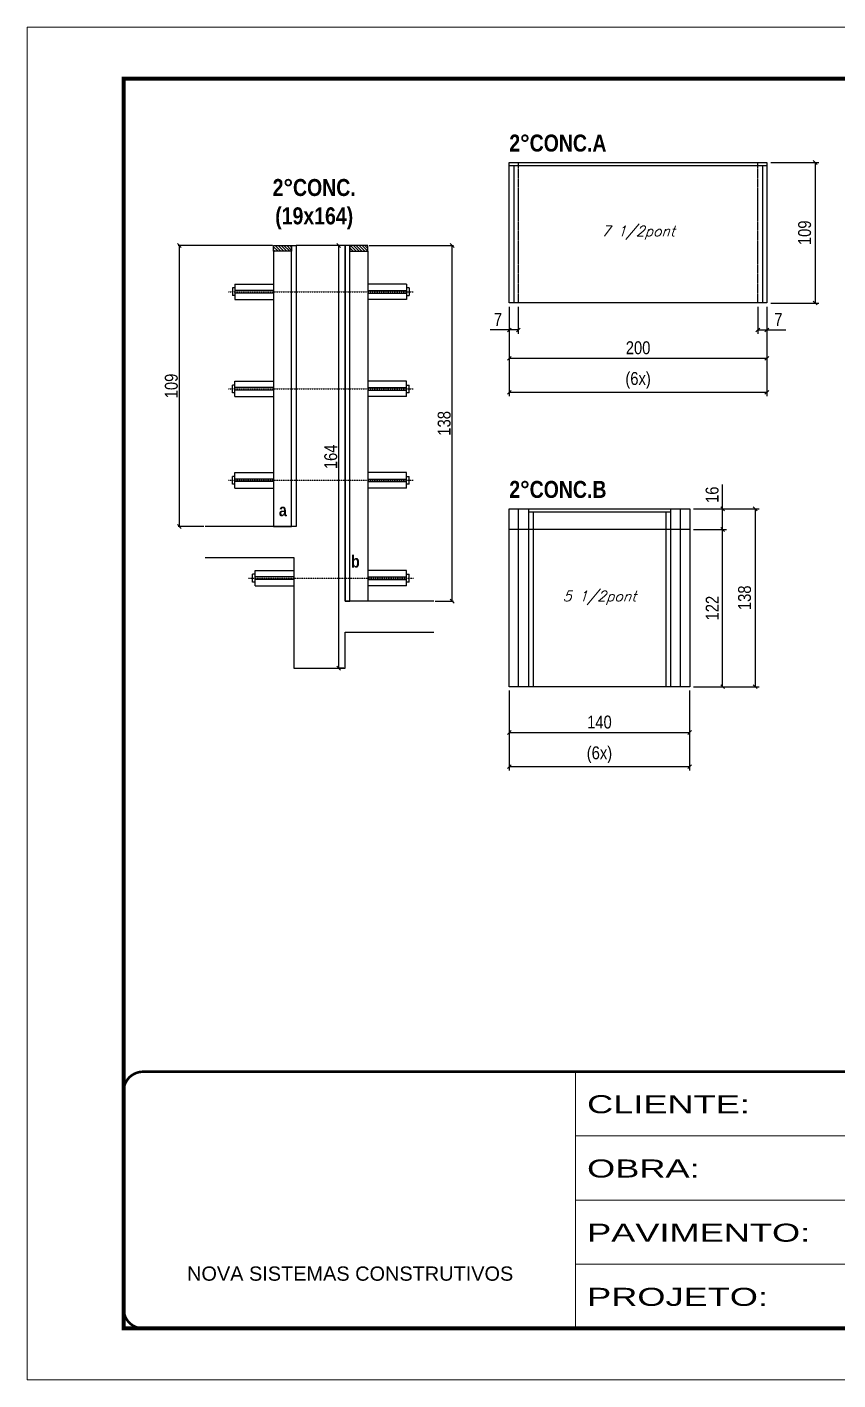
# Model space of a CAD drawing. Extents: x 13154 to 22413, y 1253 to 30260.
# Drawn here: x 14739 to 15369, y 19631 to 20681 of the extents above; entities that cross this region are included whole.
import ezdxf

# ---------------------------------------------------------------- set-up
doc = ezdxf.new("R2010")
doc.units = 0
for name, pattern in [('CONTINUO', [0]), ('DASHED', [0.75, 0.5, -0.25]), ('HIDDEN', [0.375, 0.25, -0.125])]:
    doc.linetypes.add(name, pattern=pattern)
for name, color, linetype, lineweight in [('CONCRETO', 251, 'Continuous', 25), ('Folhas', 255, 'Continuous', 9), ('SARRAFO DE PRESSAO', 251, 'DASHED', 9)]:
    doc.layers.add(name, color=color, linetype=linetype, lineweight=lineweight)
for name, color, linetype in [('COTA', 241, 'Continuous'), ('detalhes', 4, 'Continuous'), ('NOMENCLATURA', 7, 'Continuous'), ('Painéis', 200, 'Continuous'), ('SARR_2.2x7', 40, 'Continuous'), ('SARR_3.5x7', 81, 'Continuous'), ('TENSOR', 3, 'Continuous'), ('texto', 7, 'Continuous')]:
    doc.layers.add(name, color=color, linetype=linetype)
doc.styles.add('ARIAL', font='arial.ttf')
doc.styles.add('COTA TECNICA', font='techl___.ttf', dxfattribs={"height": 10})
doc.styles.add('COTA TECNICA 2X', font='techl___.ttf', dxfattribs={"height": 10})
doc.styles.add('Romans', font='romans.shx')
doc.styles.add('TECNICA', font='techb___.ttf', dxfattribs={"height": 10})
doc.styles.add('Tecnologia', font='')
doc.styles.get('Tecnologia').set_extended_font_data('Forgotten Futurist')
doc.dimstyles.new('PAINEL', dxfattribs={"dimtxt": 10, "dimasz": 3, "dimexe": 3, "dimexo": 3, "dimgap": 3, "dimtad": 1, "dimdec": 1, "dimzin": 12, "dimdsep": 46, "dimtxsty": 'COTA TECNICA', "dimblk1": 'OBLIQUE', "dimblk2": 'OBLIQUE', "dimsah": 1, "dimcen": 0.9, "dimclrd": 4, "dimclre": 4, "dimclrt": 240, "dimadec": 1, "dimazin": 3, "dimtfac": 1, "dimtdec": 1, "dimtmove": 0, "dimatfit": 3, "dimfxl": 1, "dimtolj": 1, "dimtzin": 12, "dimarcsym": 0})
doc.dimstyles.new('SECAO', dxfattribs={"dimscale": 0.333333, "dimtxt": 5, "dimasz": 9, "dimexe": 3, "dimexo": 3, "dimgap": 3, "dimtad": 1, "dimdec": 1, "dimlfac": 0.5, "dimzin": 12, "dimdsep": 46, "dimtxsty": 'COTA TECNICA 2X', "dimblk1": 'OBLIQUE', "dimblk2": 'OBLIQUE', "dimsah": 1, "dimcen": 0.9, "dimclrd": 4, "dimclre": 4, "dimclrt": 240, "dimadec": 1, "dimazin": 3, "dimtfac": 1, "dimtdec": 1, "dimtmove": 0, "dimatfit": 3, "dimfxl": 1, "dimtolj": 1, "dimtzin": 12, "dimarcsym": 0})
pattern_1 = [(135, (48098.3064, -103005.6165), (-1.122532015, -1.122532015), [])]

# ---------------------------------------------------------------- blocks, each defined once
blk = doc.blocks.new('9999999999')
at = {"color": 30, "linetype": 'CONTINUO'}
for p, q in [((98564.6, 34230.2), (98564.6, 34429.4)), ((98564.6, 34379.6), (99584, 34379.6)), ((98564.6, 34329.8), (99488, 34329.8)), ((98564.6, 34280), (99488, 34280))]:
    blk.add_line(p, q, dxfattribs=at)
at = {"color": 30, "linetype": 'CONTINUO', "const_width": 2}
blk.add_lwpolyline([(99584, 34230.2), (99584, 34414.4, 0.414214), (99569, 34429.4), (98229, 34429.4, 0.414214), (98214, 34414.4), (98214, 34245.2, 0.414214), (98229, 34230.2), (99584, 34230.2)], format="xyb", dxfattribs=at)
at = {"layer": 'Folhas'}
blk.add_lwpolyline([(98139, 34190.2), (99624, 34190.2), (99624, 35240.2), (98139, 35240.2)], close=True, dxfattribs=at)
at = {"layer": 'Folhas', "color": 30, "const_width": 3}
blk.add_lwpolyline([(98214, 34230.2), (99584, 34230.2), (99584, 35200.2), (98214, 35200.2)], close=True, dxfattribs=at)
at = {"color": 7, "linetype": 'Continuous', "ltscale": 5, "style": 'ARIAL'}
blk.add_text('NOVA SISTEMAS CONSTRUTIVOS', height=11.059, dxfattribs=at).set_placement((98263.2, 34267.2))
at = {"layer": 'Folhas', "color": 7, "style": 'Tecnologia', "width": 1.5}
for s, p in [('CLIENTE:', (98573.7, 34397.2)), ('OBRA:', (98573.7, 34347.3)), ('PAVIMENTO:', (98573.7, 34297.5)), ('PROJETO:', (98573.7, 34247.7))]:
    blk.add_text(s, height=14, dxfattribs=at).set_placement(p)
blk = doc.blocks.new('_Oblique')
at = {"color": 0, "linetype": 'ByBlock', "lineweight": -2}
blk.add_line((-0.5, -0.5), (0.5, 0.5), dxfattribs=at)
blk = doc.blocks.new('*D665')
at = {"layer": 'COTA', "color": 4, "lineweight": -2, "transparency": 16777216}
for p, q in [((14985.4, 20511), (14980.3, 20511)), ((14981.3, 20183), (14981.3, 20511)), ((14985.4, 20183), (14980.3, 20183))]:
    blk.add_line(p, q, dxfattribs=at)
at = {"layer": 'Defpoints', "color": 0, "transparency": 16777216}
for p in [(14981.3, 20511), (14986.4, 20511), (14986.4, 20183)]:
    blk.add_point(p, dxfattribs=at)
at = {"layer": 'COTA', "color": 4, "lineweight": -2, "transparency": 16777216, "xscale": 3, "yscale": 3, "zscale": 3}
for p, rotation in [((14981.3, 20511), 90), ((14981.3, 20183), 270)]:
    blk.add_blockref('_Oblique', p, dxfattribs=dict(at, rotation=rotation))
at = {"layer": 'COTA', "color": 240, "transparency": 16777216, "insert": (14975.2, 20347), "char_height": 10, "attachment_point": 5, "rotation": 90, "style": 'COTA TECNICA 2X'}
blk.add_mtext('\\A1;164', dxfattribs=at)
blk = doc.blocks.new('*D666')
at = {"layer": 'COTA', "color": 4, "lineweight": -2, "transparency": 16777216}
for p, q in [((14929.8, 20511), (14856.6, 20511)), ((14857.6, 20293), (14857.6, 20511)), ((14876.7, 20293), (14856.6, 20293))]:
    blk.add_line(p, q, dxfattribs=at)
at = {"layer": 'Defpoints', "color": 0, "transparency": 16777216}
for p in [(14857.6, 20511), (14930.8, 20511), (14877.7, 20293)]:
    blk.add_point(p, dxfattribs=at)
at = {"layer": 'COTA', "color": 4, "lineweight": -2, "transparency": 16777216, "xscale": 3, "yscale": 3, "zscale": 3}
for p, rotation in [((14857.6, 20511), 90), ((14857.6, 20293), 270)]:
    blk.add_blockref('_Oblique', p, dxfattribs=dict(at, rotation=rotation))
at = {"layer": 'COTA', "color": 240, "transparency": 16777216, "insert": (14851.4, 20402), "char_height": 10, "attachment_point": 5, "rotation": 90, "style": 'COTA TECNICA 2X'}
blk.add_mtext('\\A1;109', dxfattribs=at)
blk = doc.blocks.new('*D667')
at = {"layer": 'COTA', "color": 4, "lineweight": -2, "transparency": 16777216}
for p, q in [((15005, 20511), (15070.4, 20511)), ((15069.4, 20235), (15069.4, 20511)), ((15056.1, 20235), (15070.4, 20235))]:
    blk.add_line(p, q, dxfattribs=at)
at = {"layer": 'Defpoints', "color": 0, "transparency": 16777216}
for p in [(15004, 20511), (15069.4, 20511), (15055.1, 20235)]:
    blk.add_point(p, dxfattribs=at)
at = {"layer": 'COTA', "color": 4, "lineweight": -2, "transparency": 16777216, "xscale": 3, "yscale": 3, "zscale": 3}
for p, rotation in [((15069.4, 20511), 90), ((15069.4, 20235), 270)]:
    blk.add_blockref('_Oblique', p, dxfattribs=dict(at, rotation=rotation))
at = {"layer": 'COTA', "color": 240, "transparency": 16777216, "insert": (15063.2, 20373), "char_height": 10, "attachment_point": 5, "rotation": 90, "style": 'COTA TECNICA 2X'}
blk.add_mtext('\\A1;138', dxfattribs=at)
blk = doc.blocks.new('*D733')
at = {"layer": 'COTA', "color": 4, "linetype": 'ByBlock', "lineweight": -2, "transparency": 16777216}
for p, q in [((15113.7, 20463.4), (15113.7, 20420.5)), ((15313.7, 20463.4), (15313.7, 20420.5)), ((15113.7, 20423.5), (15313.7, 20423.5))]:
    blk.add_line(p, q, dxfattribs=at)
at = {"layer": 'Defpoints', "color": 0, "linetype": 'ByBlock', "transparency": 16777216}
for p in [(15113.7, 20466.4), (15313.7, 20466.4), (15313.7, 20423.5)]:
    blk.add_point(p, dxfattribs=at)
at = {"layer": 'COTA', "color": 4, "linetype": 'ByBlock', "lineweight": -2, "transparency": 16777216, "xscale": 3, "yscale": 3, "zscale": 3, "rotation": 180}
blk.add_blockref('_Oblique', (15113.7, 20423.5), dxfattribs=at)
at = {"layer": 'COTA', "color": 4, "linetype": 'ByBlock', "lineweight": -2, "transparency": 16777216, "xscale": 3, "yscale": 3, "zscale": 3}
blk.add_blockref('_Oblique', (15313.7, 20423.5), dxfattribs=at)
at = {"layer": 'COTA', "color": 240, "linetype": 'ByBlock', "transparency": 16777216, "insert": (15213.7, 20431.6), "char_height": 10, "attachment_point": 5, "style": 'COTA TECNICA'}
blk.add_mtext('\\A1;200', dxfattribs=at)
blk = doc.blocks.new('*D734')
at = {"layer": 'COTA', "color": 4, "linetype": 'ByBlock', "lineweight": -2, "transparency": 16777216}
for p, q in [((15316.7, 20575.4), (15354.1, 20575.4)), ((15351.1, 20575.4), (15351.1, 20466.4)), ((15316.7, 20466.4), (15354.1, 20466.4))]:
    blk.add_line(p, q, dxfattribs=at)
at = {"layer": 'Defpoints', "color": 0, "linetype": 'ByBlock', "transparency": 16777216}
for p in [(15313.7, 20575.4), (15313.7, 20466.4), (15351.1, 20466.4)]:
    blk.add_point(p, dxfattribs=at)
at = {"layer": 'COTA', "color": 4, "linetype": 'ByBlock', "lineweight": -2, "transparency": 16777216, "xscale": 3, "yscale": 3, "zscale": 3}
for p, rotation in [((15351.1, 20575.4), 90), ((15351.1, 20466.4), 270)]:
    blk.add_blockref('_Oblique', p, dxfattribs=dict(at, rotation=rotation))
at = {"layer": 'COTA', "color": 240, "linetype": 'ByBlock', "transparency": 16777216, "insert": (15343, 20520.9), "char_height": 10, "attachment_point": 5, "rotation": 90, "style": 'COTA TECNICA'}
blk.add_mtext('\\A1;109', dxfattribs=at)
blk = doc.blocks.new('*D735')
at = {"layer": 'COTA', "color": 4, "linetype": 'ByBlock', "lineweight": -2, "transparency": 16777216}
for p, q in [((15113.7, 20463.4), (15113.7, 20442.5)), ((15120.7, 20463.4), (15120.7, 20442.5)), ((15113.7, 20445.5), (15099, 20445.5)), ((15120.7, 20445.5), (15113.7, 20445.5))]:
    blk.add_line(p, q, dxfattribs=at)
at = {"layer": 'Defpoints', "color": 0, "linetype": 'ByBlock', "transparency": 16777216}
for p in [(15113.7, 20466.4), (15120.7, 20466.4), (15113.7, 20445.5)]:
    blk.add_point(p, dxfattribs=at)
at = {"layer": 'COTA', "color": 4, "linetype": 'ByBlock', "lineweight": -2, "transparency": 16777216, "xscale": 3, "yscale": 3, "zscale": 3, "rotation": 180}
blk.add_blockref('_Oblique', (15113.7, 20445.5), dxfattribs=at)
at = {"layer": 'COTA', "color": 4, "linetype": 'ByBlock', "lineweight": -2, "transparency": 16777216, "xscale": 3, "yscale": 3, "zscale": 3}
blk.add_blockref('_Oblique', (15120.7, 20445.5), dxfattribs=at)
at = {"layer": 'COTA', "color": 240, "linetype": 'ByBlock', "transparency": 16777216, "insert": (15104.9, 20453.6), "char_height": 10, "attachment_point": 5, "style": 'COTA TECNICA'}
blk.add_mtext('\\A1;7', dxfattribs=at)
blk = doc.blocks.new('*D35')
at = {"layer": 'COTA', "color": 4, "linetype": 'ByBlock', "lineweight": -2, "transparency": 16777216}
for p, q in [((15306.7, 20463.4), (15306.7, 20442.5)), ((15313.7, 20463.4), (15313.7, 20442.5)), ((15306.7, 20445.5), (15313.7, 20445.5)), ((15313.7, 20445.5), (15328.5, 20445.5))]:
    blk.add_line(p, q, dxfattribs=at)
at = {"layer": 'Defpoints', "color": 0, "linetype": 'ByBlock', "transparency": 16777216}
for p in [(15306.7, 20466.4), (15313.7, 20466.4), (15313.7, 20445.5)]:
    blk.add_point(p, dxfattribs=at)
at = {"layer": 'COTA', "color": 4, "linetype": 'ByBlock', "lineweight": -2, "transparency": 16777216, "xscale": 3, "yscale": 3, "zscale": 3, "rotation": 180}
blk.add_blockref('_Oblique', (15306.7, 20445.5), dxfattribs=at)
at = {"layer": 'COTA', "color": 4, "linetype": 'ByBlock', "lineweight": -2, "transparency": 16777216, "xscale": 3, "yscale": 3, "zscale": 3}
blk.add_blockref('_Oblique', (15313.7, 20445.5), dxfattribs=at)
at = {"layer": 'COTA', "color": 240, "linetype": 'ByBlock', "transparency": 16777216, "insert": (15322.6, 20453.6), "char_height": 10, "attachment_point": 5, "style": 'COTA TECNICA'}
blk.add_mtext('\\A1;7', dxfattribs=at)
blk = doc.blocks.new('*D3138')
at = {"color": 4, "lineweight": -2, "transparency": 16777216}
for p, q in [((15113.7, 20463.4), (15113.7, 20394.1)), ((15313.7, 20463.4), (15313.7, 20394.1)), ((15113.7, 20397.1), (15313.7, 20397.1))]:
    blk.add_line(p, q, dxfattribs=at)
at = {"layer": 'Defpoints', "color": 0, "transparency": 16777216}
for p in [(15113.7, 20466.4), (15313.7, 20466.4), (15313.7, 20397.1)]:
    blk.add_point(p, dxfattribs=at)
at = {"color": 4, "lineweight": -2, "transparency": 16777216, "xscale": 3, "yscale": 3, "zscale": 3, "rotation": 180}
blk.add_blockref('_Oblique', (15113.7, 20397.1), dxfattribs=at)
at = {"color": 4, "lineweight": -2, "transparency": 16777216, "xscale": 3, "yscale": 3, "zscale": 3}
blk.add_blockref('_Oblique', (15313.7, 20397.1), dxfattribs=at)
at = {"color": 240, "transparency": 16777216, "insert": (15213.7, 20406.3), "char_height": 10, "attachment_point": 5, "style": 'COTA TECNICA'}
blk.add_mtext('\\A1;(6x)', dxfattribs=at)
blk = doc.blocks.new('*D3142')
at = {"layer": 'COTA', "color": 4, "linetype": 'ByBlock', "lineweight": -2, "transparency": 16777216}
for p, q in [((15113.7, 20165.6), (15113.7, 20130)), ((15253.7, 20165.6), (15253.7, 20130)), ((15113.7, 20133), (15253.7, 20133))]:
    blk.add_line(p, q, dxfattribs=at)
at = {"layer": 'Defpoints', "color": 0, "linetype": 'ByBlock', "transparency": 16777216}
for p in [(15113.7, 20168.6), (15253.7, 20168.6), (15253.7, 20133)]:
    blk.add_point(p, dxfattribs=at)
at = {"layer": 'COTA', "color": 4, "linetype": 'ByBlock', "lineweight": -2, "transparency": 16777216, "xscale": 3, "yscale": 3, "zscale": 3, "rotation": 180}
blk.add_blockref('_Oblique', (15113.7, 20133), dxfattribs=at)
at = {"layer": 'COTA', "color": 4, "linetype": 'ByBlock', "lineweight": -2, "transparency": 16777216, "xscale": 3, "yscale": 3, "zscale": 3}
blk.add_blockref('_Oblique', (15253.7, 20133), dxfattribs=at)
at = {"layer": 'COTA', "color": 240, "linetype": 'ByBlock', "transparency": 16777216, "insert": (15183.7, 20141.1), "char_height": 10, "attachment_point": 5, "style": 'COTA TECNICA'}
blk.add_mtext('\\A1;140', dxfattribs=at)
blk = doc.blocks.new('*D3143')
at = {"layer": 'COTA', "color": 4, "linetype": 'ByBlock', "lineweight": -2, "transparency": 16777216}
for p, q in [((15256.7, 20306.6), (15307.6, 20306.6)), ((15304.6, 20306.6), (15304.6, 20168.6)), ((15256.7, 20168.6), (15307.6, 20168.6))]:
    blk.add_line(p, q, dxfattribs=at)
at = {"layer": 'Defpoints', "color": 0, "linetype": 'ByBlock', "transparency": 16777216}
for p in [(15253.7, 20306.6), (15253.7, 20168.6), (15304.6, 20168.6)]:
    blk.add_point(p, dxfattribs=at)
at = {"layer": 'COTA', "color": 4, "linetype": 'ByBlock', "lineweight": -2, "transparency": 16777216, "xscale": 3, "yscale": 3, "zscale": 3}
for p, rotation in [((15304.6, 20306.6), 90), ((15304.6, 20168.6), 270)]:
    blk.add_blockref('_Oblique', p, dxfattribs=dict(at, rotation=rotation))
at = {"layer": 'COTA', "color": 240, "linetype": 'ByBlock', "transparency": 16777216, "insert": (15296.4, 20237.6), "char_height": 10, "attachment_point": 5, "rotation": 90, "style": 'COTA TECNICA'}
blk.add_mtext('\\A1;138', dxfattribs=at)
blk = doc.blocks.new('*D3144')
at = {"color": 4, "lineweight": -2, "transparency": 16777216}
for p, q in [((15113.7, 20165.6), (15113.7, 20103.6)), ((15253.7, 20165.6), (15253.7, 20103.6)), ((15113.7, 20106.6), (15253.7, 20106.6))]:
    blk.add_line(p, q, dxfattribs=at)
at = {"layer": 'Defpoints', "color": 0, "transparency": 16777216}
for p in [(15113.7, 20168.6), (15253.7, 20168.6), (15253.7, 20106.6)]:
    blk.add_point(p, dxfattribs=at)
at = {"color": 4, "lineweight": -2, "transparency": 16777216, "xscale": 3, "yscale": 3, "zscale": 3, "rotation": 180}
blk.add_blockref('_Oblique', (15113.7, 20106.6), dxfattribs=at)
at = {"color": 4, "lineweight": -2, "transparency": 16777216, "xscale": 3, "yscale": 3, "zscale": 3}
blk.add_blockref('_Oblique', (15253.7, 20106.6), dxfattribs=at)
at = {"color": 240, "transparency": 16777216, "insert": (15183.7, 20115.8), "char_height": 10, "attachment_point": 5, "style": 'COTA TECNICA'}
blk.add_mtext('\\A1;(6x)', dxfattribs=at)
blk = doc.blocks.new('*D3159')
at = {"color": 4, "lineweight": -2, "transparency": 16777216}
for p, q in [((15256.7, 20290.6), (15282.3, 20290.6)), ((15279.3, 20168.6), (15279.3, 20290.6)), ((15256.7, 20168.6), (15282.3, 20168.6))]:
    blk.add_line(p, q, dxfattribs=at)
at = {"layer": 'Defpoints', "color": 0, "transparency": 16777216}
for p in [(15253.7, 20290.6), (15279.3, 20290.6), (15253.7, 20168.6)]:
    blk.add_point(p, dxfattribs=at)
at = {"color": 4, "lineweight": -2, "transparency": 16777216, "xscale": 3, "yscale": 3, "zscale": 3}
for p, rotation in [((15279.3, 20290.6), 90), ((15279.3, 20168.6), 270)]:
    blk.add_blockref('_Oblique', p, dxfattribs=dict(at, rotation=rotation))
at = {"color": 240, "transparency": 16777216, "insert": (15271.2, 20229.6), "char_height": 10, "attachment_point": 5, "rotation": 90, "style": 'COTA TECNICA'}
blk.add_mtext('\\A1;122', dxfattribs=at)
blk = doc.blocks.new('*D3160')
at = {"color": 4, "lineweight": -2, "transparency": 16777216}
for p, q in [((15279.3, 20306.6), (15279.3, 20325.6)), ((15256.7, 20306.6), (15282.3, 20306.6)), ((15279.3, 20290.6), (15279.3, 20306.6)), ((15256.7, 20290.6), (15282.3, 20290.6))]:
    blk.add_line(p, q, dxfattribs=at)
at = {"layer": 'Defpoints', "color": 0, "transparency": 16777216}
for p in [(15253.7, 20306.6), (15279.3, 20306.6), (15253.7, 20290.6)]:
    blk.add_point(p, dxfattribs=at)
at = {"color": 4, "lineweight": -2, "transparency": 16777216, "xscale": 3, "yscale": 3, "zscale": 3}
for p, rotation in [((15279.3, 20306.6), 90), ((15279.3, 20290.6), 270)]:
    blk.add_blockref('_Oblique', p, dxfattribs=dict(at, rotation=rotation))
at = {"color": 240, "transparency": 16777216, "insert": (15271.2, 20317.6), "char_height": 10, "attachment_point": 5, "rotation": 90, "style": 'COTA TECNICA'}
blk.add_mtext('\\A1;16', dxfattribs=at)
blk = doc.blocks.new('*D3163')
at = {"layer": 'COTA', "color": 4, "linetype": 'ByBlock', "lineweight": -2, "transparency": 16777216}
for p, q in [((15256.7, 20306.6), (15307.6, 20306.6)), ((15304.6, 20306.6), (15304.6, 20168.6)), ((15256.7, 20168.6), (15307.6, 20168.6))]:
    blk.add_line(p, q, dxfattribs=at)
at = {"layer": 'Defpoints', "color": 0, "linetype": 'ByBlock', "transparency": 16777216}
for p in [(15253.7, 20306.6), (15253.7, 20168.6), (15304.6, 20168.6)]:
    blk.add_point(p, dxfattribs=at)
at = {"layer": 'COTA', "color": 4, "linetype": 'ByBlock', "lineweight": -2, "transparency": 16777216, "xscale": 3, "yscale": 3, "zscale": 3}
for p, rotation in [((15304.6, 20306.6), 90), ((15304.6, 20168.6), 270)]:
    blk.add_blockref('_Oblique', p, dxfattribs=dict(at, rotation=rotation))
at = {"layer": 'COTA', "color": 240, "linetype": 'ByBlock', "transparency": 16777216, "insert": (15296.4, 20237.6), "char_height": 10, "attachment_point": 5, "rotation": 90, "style": 'COTA TECNICA'}
blk.add_mtext('\\A1;138', dxfattribs=at)
blk = doc.blocks.new('*D3161')
at = {"color": 4, "lineweight": -2, "transparency": 16777216}
for p, q in [((15256.7, 20290.6), (15282.3, 20290.6)), ((15279.3, 20168.6), (15279.3, 20290.6)), ((15256.7, 20168.6), (15282.3, 20168.6))]:
    blk.add_line(p, q, dxfattribs=at)
at = {"layer": 'Defpoints', "color": 0, "transparency": 16777216}
for p in [(15253.7, 20290.6), (15279.3, 20290.6), (15253.7, 20168.6)]:
    blk.add_point(p, dxfattribs=at)
at = {"color": 4, "lineweight": -2, "transparency": 16777216, "xscale": 3, "yscale": 3, "zscale": 3}
for p, rotation in [((15279.3, 20290.6), 90), ((15279.3, 20168.6), 270)]:
    blk.add_blockref('_Oblique', p, dxfattribs=dict(at, rotation=rotation))
at = {"color": 240, "transparency": 16777216, "insert": (15271.2, 20229.6), "char_height": 10, "attachment_point": 5, "rotation": 90, "style": 'COTA TECNICA'}
blk.add_mtext('\\A1;122', dxfattribs=at)
blk = doc.blocks.new('*D3162')
at = {"color": 4, "lineweight": -2, "transparency": 16777216}
for p, q in [((15279.3, 20306.6), (15279.3, 20325.6)), ((15256.7, 20306.6), (15282.3, 20306.6)), ((15279.3, 20290.6), (15279.3, 20306.6)), ((15256.7, 20290.6), (15282.3, 20290.6))]:
    blk.add_line(p, q, dxfattribs=at)
at = {"layer": 'Defpoints', "color": 0, "transparency": 16777216}
for p in [(15253.7, 20306.6), (15279.3, 20306.6), (15253.7, 20290.6)]:
    blk.add_point(p, dxfattribs=at)
at = {"color": 4, "lineweight": -2, "transparency": 16777216, "xscale": 3, "yscale": 3, "zscale": 3}
for p, rotation in [((15279.3, 20306.6), 90), ((15279.3, 20290.6), 270)]:
    blk.add_blockref('_Oblique', p, dxfattribs=dict(at, rotation=rotation))
at = {"color": 240, "transparency": 16777216, "insert": (15271.2, 20317.6), "char_height": 10, "attachment_point": 5, "rotation": 90, "style": 'COTA TECNICA'}
blk.add_mtext('\\A1;16', dxfattribs=at)
blk = doc.blocks.new('*D3166')
at = {"layer": 'COTA', "color": 4, "linetype": 'ByBlock', "lineweight": -2, "transparency": 16777216}
for p, q in [((15256.7, 20306.6), (15307.6, 20306.6)), ((15304.6, 20306.6), (15304.6, 20168.6)), ((15256.7, 20168.6), (15307.6, 20168.6))]:
    blk.add_line(p, q, dxfattribs=at)
at = {"layer": 'Defpoints', "color": 0, "linetype": 'ByBlock', "transparency": 16777216}
for p in [(15253.7, 20306.6), (15253.7, 20168.6), (15304.6, 20168.6)]:
    blk.add_point(p, dxfattribs=at)
at = {"layer": 'COTA', "color": 4, "linetype": 'ByBlock', "lineweight": -2, "transparency": 16777216, "xscale": 3, "yscale": 3, "zscale": 3}
for p, rotation in [((15304.6, 20306.6), 90), ((15304.6, 20168.6), 270)]:
    blk.add_blockref('_Oblique', p, dxfattribs=dict(at, rotation=rotation))
at = {"layer": 'COTA', "color": 240, "linetype": 'ByBlock', "transparency": 16777216, "insert": (15296.4, 20237.6), "char_height": 10, "attachment_point": 5, "rotation": 90, "style": 'COTA TECNICA'}
blk.add_mtext('\\A1;138', dxfattribs=at)
blk = doc.blocks.new('*D3164')
at = {"color": 4, "lineweight": -2, "transparency": 16777216}
for p, q in [((15256.7, 20290.6), (15282.3, 20290.6)), ((15279.3, 20168.6), (15279.3, 20290.6)), ((15256.7, 20168.6), (15282.3, 20168.6))]:
    blk.add_line(p, q, dxfattribs=at)
at = {"layer": 'Defpoints', "color": 0, "transparency": 16777216}
for p in [(15253.7, 20290.6), (15279.3, 20290.6), (15253.7, 20168.6)]:
    blk.add_point(p, dxfattribs=at)
at = {"color": 4, "lineweight": -2, "transparency": 16777216, "xscale": 3, "yscale": 3, "zscale": 3}
for p, rotation in [((15279.3, 20290.6), 90), ((15279.3, 20168.6), 270)]:
    blk.add_blockref('_Oblique', p, dxfattribs=dict(at, rotation=rotation))
at = {"color": 240, "transparency": 16777216, "insert": (15271.2, 20229.6), "char_height": 10, "attachment_point": 5, "rotation": 90, "style": 'COTA TECNICA'}
blk.add_mtext('\\A1;122', dxfattribs=at)
blk = doc.blocks.new('*D3165')
at = {"color": 4, "lineweight": -2, "transparency": 16777216}
for p, q in [((15279.3, 20306.6), (15279.3, 20325.6)), ((15256.7, 20306.6), (15282.3, 20306.6)), ((15279.3, 20290.6), (15279.3, 20306.6)), ((15256.7, 20290.6), (15282.3, 20290.6))]:
    blk.add_line(p, q, dxfattribs=at)
at = {"layer": 'Defpoints', "color": 0, "transparency": 16777216}
for p in [(15253.7, 20306.6), (15279.3, 20306.6), (15253.7, 20290.6)]:
    blk.add_point(p, dxfattribs=at)
at = {"color": 4, "lineweight": -2, "transparency": 16777216, "xscale": 3, "yscale": 3, "zscale": 3}
for p, rotation in [((15279.3, 20306.6), 90), ((15279.3, 20290.6), 270)]:
    blk.add_blockref('_Oblique', p, dxfattribs=dict(at, rotation=rotation))
at = {"color": 240, "transparency": 16777216, "insert": (15271.2, 20317.6), "char_height": 10, "attachment_point": 5, "rotation": 90, "style": 'COTA TECNICA'}
blk.add_mtext('\\A1;16', dxfattribs=at)
blk = doc.blocks.new('*D3178')
at = {"layer": 'COTA', "color": 4, "linetype": 'ByBlock', "lineweight": -2, "transparency": 16777216}
for p, q in [((15256.7, 20306.6), (15307.6, 20306.6)), ((15304.6, 20306.6), (15304.6, 20168.6)), ((15256.7, 20168.6), (15307.6, 20168.6))]:
    blk.add_line(p, q, dxfattribs=at)
at = {"layer": 'Defpoints', "color": 0, "linetype": 'ByBlock', "transparency": 16777216}
for p in [(15253.7, 20306.6), (15253.7, 20168.6), (15304.6, 20168.6)]:
    blk.add_point(p, dxfattribs=at)
at = {"layer": 'COTA', "color": 4, "linetype": 'ByBlock', "lineweight": -2, "transparency": 16777216, "xscale": 3, "yscale": 3, "zscale": 3}
for p, rotation in [((15304.6, 20306.6), 90), ((15304.6, 20168.6), 270)]:
    blk.add_blockref('_Oblique', p, dxfattribs=dict(at, rotation=rotation))
at = {"layer": 'COTA', "color": 240, "linetype": 'ByBlock', "transparency": 16777216, "insert": (15296.4, 20237.6), "char_height": 10, "attachment_point": 5, "rotation": 90, "style": 'COTA TECNICA'}
blk.add_mtext('\\A1;138', dxfattribs=at)
blk = doc.blocks.new('*D3176')
at = {"color": 4, "lineweight": -2, "transparency": 16777216}
for p, q in [((15256.7, 20290.6), (15282.3, 20290.6)), ((15279.3, 20168.6), (15279.3, 20290.6)), ((15256.7, 20168.6), (15282.3, 20168.6))]:
    blk.add_line(p, q, dxfattribs=at)
at = {"layer": 'Defpoints', "color": 0, "transparency": 16777216}
for p in [(15253.7, 20290.6), (15279.3, 20290.6), (15253.7, 20168.6)]:
    blk.add_point(p, dxfattribs=at)
at = {"color": 4, "lineweight": -2, "transparency": 16777216, "xscale": 3, "yscale": 3, "zscale": 3}
for p, rotation in [((15279.3, 20290.6), 90), ((15279.3, 20168.6), 270)]:
    blk.add_blockref('_Oblique', p, dxfattribs=dict(at, rotation=rotation))
at = {"color": 240, "transparency": 16777216, "insert": (15271.2, 20229.6), "char_height": 10, "attachment_point": 5, "rotation": 90, "style": 'COTA TECNICA'}
blk.add_mtext('\\A1;122', dxfattribs=at)
blk = doc.blocks.new('*D3177')
at = {"color": 4, "lineweight": -2, "transparency": 16777216}
for p, q in [((15279.3, 20306.6), (15279.3, 20325.6)), ((15256.7, 20306.6), (15282.3, 20306.6)), ((15279.3, 20290.6), (15279.3, 20306.6)), ((15256.7, 20290.6), (15282.3, 20290.6))]:
    blk.add_line(p, q, dxfattribs=at)
at = {"layer": 'Defpoints', "color": 0, "transparency": 16777216}
for p in [(15253.7, 20306.6), (15279.3, 20306.6), (15253.7, 20290.6)]:
    blk.add_point(p, dxfattribs=at)
at = {"color": 4, "lineweight": -2, "transparency": 16777216, "xscale": 3, "yscale": 3, "zscale": 3}
for p, rotation in [((15279.3, 20306.6), 90), ((15279.3, 20290.6), 270)]:
    blk.add_blockref('_Oblique', p, dxfattribs=dict(at, rotation=rotation))
at = {"color": 240, "transparency": 16777216, "insert": (15271.2, 20317.6), "char_height": 10, "attachment_point": 5, "rotation": 90, "style": 'COTA TECNICA'}
blk.add_mtext('\\A1;16', dxfattribs=at)
blk = doc.blocks.new('*D3170')
at = {"layer": 'COTA', "color": 4, "linetype": 'ByBlock', "lineweight": -2, "transparency": 16777216}
for p, q in [((15256.7, 20306.6), (15307.6, 20306.6)), ((15304.6, 20306.6), (15304.6, 20168.6)), ((15256.7, 20168.6), (15307.6, 20168.6))]:
    blk.add_line(p, q, dxfattribs=at)
at = {"layer": 'Defpoints', "color": 0, "linetype": 'ByBlock', "transparency": 16777216}
for p in [(15253.7, 20306.6), (15253.7, 20168.6), (15304.6, 20168.6)]:
    blk.add_point(p, dxfattribs=at)
at = {"layer": 'COTA', "color": 4, "linetype": 'ByBlock', "lineweight": -2, "transparency": 16777216, "xscale": 3, "yscale": 3, "zscale": 3}
for p, rotation in [((15304.6, 20306.6), 90), ((15304.6, 20168.6), 270)]:
    blk.add_blockref('_Oblique', p, dxfattribs=dict(at, rotation=rotation))
at = {"layer": 'COTA', "color": 240, "linetype": 'ByBlock', "transparency": 16777216, "insert": (15296.4, 20237.6), "char_height": 10, "attachment_point": 5, "rotation": 90, "style": 'COTA TECNICA'}
blk.add_mtext('\\A1;138', dxfattribs=at)
blk = doc.blocks.new('*D3171')
at = {"color": 4, "lineweight": -2, "transparency": 16777216}
for p, q in [((15256.7, 20290.6), (15282.3, 20290.6)), ((15279.3, 20168.6), (15279.3, 20290.6)), ((15256.7, 20168.6), (15282.3, 20168.6))]:
    blk.add_line(p, q, dxfattribs=at)
at = {"layer": 'Defpoints', "color": 0, "transparency": 16777216}
for p in [(15253.7, 20290.6), (15279.3, 20290.6), (15253.7, 20168.6)]:
    blk.add_point(p, dxfattribs=at)
at = {"color": 4, "lineweight": -2, "transparency": 16777216, "xscale": 3, "yscale": 3, "zscale": 3}
for p, rotation in [((15279.3, 20290.6), 90), ((15279.3, 20168.6), 270)]:
    blk.add_blockref('_Oblique', p, dxfattribs=dict(at, rotation=rotation))
at = {"color": 240, "transparency": 16777216, "insert": (15271.2, 20229.6), "char_height": 10, "attachment_point": 5, "rotation": 90, "style": 'COTA TECNICA'}
blk.add_mtext('\\A1;122', dxfattribs=at)
blk = doc.blocks.new('*D3172')
at = {"color": 4, "lineweight": -2, "transparency": 16777216}
for p, q in [((15279.3, 20306.6), (15279.3, 20325.6)), ((15256.7, 20306.6), (15282.3, 20306.6)), ((15279.3, 20290.6), (15279.3, 20306.6)), ((15256.7, 20290.6), (15282.3, 20290.6))]:
    blk.add_line(p, q, dxfattribs=at)
at = {"layer": 'Defpoints', "color": 0, "transparency": 16777216}
for p in [(15253.7, 20306.6), (15279.3, 20306.6), (15253.7, 20290.6)]:
    blk.add_point(p, dxfattribs=at)
at = {"color": 4, "lineweight": -2, "transparency": 16777216, "xscale": 3, "yscale": 3, "zscale": 3}
for p, rotation in [((15279.3, 20306.6), 90), ((15279.3, 20290.6), 270)]:
    blk.add_blockref('_Oblique', p, dxfattribs=dict(at, rotation=rotation))
at = {"color": 240, "transparency": 16777216, "insert": (15271.2, 20317.6), "char_height": 10, "attachment_point": 5, "rotation": 90, "style": 'COTA TECNICA'}
blk.add_mtext('\\A1;16', dxfattribs=at)
blk = doc.blocks.new('*D3173')
at = {"layer": 'COTA', "color": 4, "linetype": 'ByBlock', "lineweight": -2, "transparency": 16777216}
for p, q in [((15256.7, 20306.6), (15307.6, 20306.6)), ((15304.6, 20306.6), (15304.6, 20168.6)), ((15256.7, 20168.6), (15307.6, 20168.6))]:
    blk.add_line(p, q, dxfattribs=at)
at = {"layer": 'Defpoints', "color": 0, "linetype": 'ByBlock', "transparency": 16777216}
for p in [(15253.7, 20306.6), (15253.7, 20168.6), (15304.6, 20168.6)]:
    blk.add_point(p, dxfattribs=at)
at = {"layer": 'COTA', "color": 4, "linetype": 'ByBlock', "lineweight": -2, "transparency": 16777216, "xscale": 3, "yscale": 3, "zscale": 3}
for p, rotation in [((15304.6, 20306.6), 90), ((15304.6, 20168.6), 270)]:
    blk.add_blockref('_Oblique', p, dxfattribs=dict(at, rotation=rotation))
at = {"layer": 'COTA', "color": 240, "linetype": 'ByBlock', "transparency": 16777216, "insert": (15296.4, 20237.6), "char_height": 10, "attachment_point": 5, "rotation": 90, "style": 'COTA TECNICA'}
blk.add_mtext('\\A1;138', dxfattribs=at)
blk = doc.blocks.new('*D3174')
at = {"color": 4, "lineweight": -2, "transparency": 16777216}
for p, q in [((15256.7, 20290.6), (15282.3, 20290.6)), ((15279.3, 20168.6), (15279.3, 20290.6)), ((15256.7, 20168.6), (15282.3, 20168.6))]:
    blk.add_line(p, q, dxfattribs=at)
at = {"layer": 'Defpoints', "color": 0, "transparency": 16777216}
for p in [(15253.7, 20290.6), (15279.3, 20290.6), (15253.7, 20168.6)]:
    blk.add_point(p, dxfattribs=at)
at = {"color": 4, "lineweight": -2, "transparency": 16777216, "xscale": 3, "yscale": 3, "zscale": 3}
for p, rotation in [((15279.3, 20290.6), 90), ((15279.3, 20168.6), 270)]:
    blk.add_blockref('_Oblique', p, dxfattribs=dict(at, rotation=rotation))
at = {"color": 240, "transparency": 16777216, "insert": (15271.2, 20229.6), "char_height": 10, "attachment_point": 5, "rotation": 90, "style": 'COTA TECNICA'}
blk.add_mtext('\\A1;122', dxfattribs=at)
blk = doc.blocks.new('*D3175')
at = {"color": 4, "lineweight": -2, "transparency": 16777216}
for p, q in [((15279.3, 20306.6), (15279.3, 20325.6)), ((15256.7, 20306.6), (15282.3, 20306.6)), ((15279.3, 20290.6), (15279.3, 20306.6)), ((15256.7, 20290.6), (15282.3, 20290.6))]:
    blk.add_line(p, q, dxfattribs=at)
at = {"layer": 'Defpoints', "color": 0, "transparency": 16777216}
for p in [(15253.7, 20306.6), (15279.3, 20306.6), (15253.7, 20290.6)]:
    blk.add_point(p, dxfattribs=at)
at = {"color": 4, "lineweight": -2, "transparency": 16777216, "xscale": 3, "yscale": 3, "zscale": 3}
for p, rotation in [((15279.3, 20306.6), 90), ((15279.3, 20290.6), 270)]:
    blk.add_blockref('_Oblique', p, dxfattribs=dict(at, rotation=rotation))
at = {"color": 240, "transparency": 16777216, "insert": (15271.2, 20317.6), "char_height": 10, "attachment_point": 5, "rotation": 90, "style": 'COTA TECNICA'}
blk.add_mtext('\\A1;16', dxfattribs=at)

msp = doc.modelspace()

# ---------------------------------------------------------------- hatches: boundary and pattern name
at = {"layer": 'SARR_2.2x7'}
h = msp.add_hatch(dxfattribs=at)
h.set_pattern_fill('ANSI31', color=256, scale=0.5, angle=90)
h.set_pattern_definition(pattern_1)
h.paths.add_polyline_path([(14944.77, 20510.95), (14944.77, 20506.55), (14930.77, 20506.55), (14930.77, 20510.95)])
h = msp.add_hatch(dxfattribs=at)
h.set_pattern_fill('ANSI31', color=256, scale=0.5, angle=90)
h.set_pattern_definition(pattern_1)
h.paths.add_polyline_path([(14989.97, 20510.95), (14989.97, 20506.55), (15003.97, 20506.55), (15003.97, 20510.95)])

# ---------------------------------------------------------------- linework, layer by layer
at = {"ltscale": 3}
for p, q in [((14898.77, 20478.12), (14898.77, 20472.12)), ((14900.77, 20478.12), (14898.77, 20478.12)), ((14900.77, 20481.12), (14900.77, 20469.12)), ((14900.77, 20481.12), (14930.77, 20481.12)), ((14930.77, 20476.12), (14900.77, 20476.12)), ((15033.97, 20481.12), (15003.97, 20481.12)), ((15003.97, 20476.12), (15033.97, 20476.12)), ((15033.97, 20481.12), (15033.97, 20469.12)), ((15035.97, 20478.12), (15033.97, 20478.12)), ((15035.97, 20478.12), (15035.97, 20472.12)), ((14900.77, 20472.12), (14898.77, 20472.12)), ((14930.77, 20474.12), (14900.77, 20474.12)), ((14900.77, 20469.12), (14930.77, 20469.12)), ((15003.97, 20474.12), (15033.97, 20474.12)), ((15033.97, 20469.12), (15003.97, 20469.12)), ((15033.97, 20472.12), (15035.97, 20472.12)), ((14898.77, 20396.75), (14898.77, 20402.75)), ((14900.77, 20402.75), (14898.77, 20402.75)), ((14900.77, 20393.75), (14900.77, 20405.75)), ((14900.77, 20405.75), (14930.77, 20405.75)), ((15033.97, 20405.75), (15003.97, 20405.75)), ((15033.97, 20393.75), (15033.97, 20405.75)), ((15033.97, 20402.75), (15035.97, 20402.75)), ((15035.97, 20396.75), (15035.97, 20402.75)), ((14900.77, 20396.75), (14898.77, 20396.75)), ((14930.77, 20400.75), (14900.77, 20400.75)), ((14930.77, 20398.75), (14900.77, 20398.75)), ((14900.77, 20393.75), (14930.77, 20393.75)), ((15003.97, 20400.75), (15033.97, 20400.75)), ((15003.97, 20398.75), (15033.97, 20398.75)), ((15033.97, 20393.75), (15003.97, 20393.75)), ((15035.97, 20396.75), (15033.97, 20396.75)), ((14898.77, 20325.78), (14898.77, 20331.78)), ((14900.77, 20331.78), (14898.77, 20331.78)), ((14900.77, 20322.78), (14900.77, 20334.78)), ((14900.77, 20334.78), (14930.77, 20334.78)), ((14930.77, 20329.78), (14900.77, 20329.78)), ((15033.97, 20334.78), (15003.97, 20334.78)), ((15003.97, 20329.78), (15033.97, 20329.78)), ((15033.97, 20322.78), (15033.97, 20334.78)), ((15033.97, 20331.78), (15035.97, 20331.78)), ((15035.97, 20325.78), (15035.97, 20331.78)), ((14900.77, 20325.78), (14898.77, 20325.78)), ((14930.77, 20327.78), (14900.77, 20327.78)), ((14900.77, 20322.78), (14930.77, 20322.78)), ((15003.97, 20327.78), (15033.97, 20327.78)), ((15033.97, 20322.78), (15003.97, 20322.78)), ((15035.97, 20325.78), (15033.97, 20325.78)), ((14914.37, 20249.85), (14914.37, 20255.85)), ((14916.37, 20255.85), (14914.37, 20255.85)), ((14916.37, 20246.85), (14916.37, 20258.85)), ((14916.37, 20258.85), (14946.37, 20258.85)), ((15033.97, 20258.85), (15003.97, 20258.85)), ((15033.97, 20246.85), (15033.97, 20258.85)), ((15033.97, 20255.85), (15035.97, 20255.85)), ((15035.97, 20249.85), (15035.97, 20255.85)), ((14916.37, 20249.85), (14914.37, 20249.85)), ((14946.37, 20253.85), (14916.37, 20253.85)), ((14946.37, 20251.85), (14916.37, 20251.85)), ((14916.37, 20246.85), (14946.37, 20246.85)), ((15003.97, 20253.85), (15033.97, 20253.85)), ((15003.97, 20251.85), (15033.97, 20251.85)), ((15033.97, 20246.85), (15003.97, 20246.85)), ((15035.97, 20249.85), (15033.97, 20249.85))]:
    msp.add_line(p, q, dxfattribs=at)
at = {"layer": 'CONCRETO', "linetype": 'Continuous'}
for points in [[(15055.07, 20234.95), (14986.37, 20234.95), (14986.37, 20510.95), (14948.37, 20510.95), (14948.37, 20292.95), (14877.67, 20292.95)], [(14877.67, 20268.95), (14946.37, 20268.95), (14946.37, 20182.95), (14986.37, 20182.95), (14986.37, 20210.95), (15055.07, 20210.95)]]:
    msp.add_lwpolyline(points, dxfattribs=at)
at = {"layer": 'COTA', "linetype": 'ByBlock'}
for p, q in [((15128.74, 20306.61), (15128.74, 20168.61)), ((15238.74, 20306.61), (15238.74, 20168.61))]:
    msp.add_line(p, q, dxfattribs=at)
at = {"layer": 'Painéis', "linetype": 'Continuous'}
for p, q in [((15113.74, 20466.42), (15113.74, 20575.42)), ((15113.74, 20575.42), (15313.74, 20575.42)), ((15313.74, 20575.42), (15313.74, 20466.42)), ((15313.74, 20466.42), (15113.74, 20466.42)), ((15113.74, 20168.61), (15113.74, 20306.61)), ((15113.74, 20306.61), (15253.74, 20306.61)), ((15253.74, 20306.61), (15253.74, 20168.61)), ((15253.74, 20290.61), (15113.74, 20290.61)), ((15253.74, 20168.61), (15113.74, 20168.61))]:
    msp.add_line(p, q, dxfattribs=at)
for points in [[(14944.77, 20292.95), (14944.77, 20510.95), (14948.37, 20510.95), (14948.37, 20292.95)], [(14989.97, 20234.95), (14989.97, 20510.95), (14986.37, 20510.95), (14986.37, 20234.95)]]:
    msp.add_lwpolyline(points, close=True, dxfattribs=at)
at = {"layer": 'SARR_2.2x7', "linetype": 'Continuous'}
for p, q in [((15113.74, 20573.22), (15313.74, 20573.22)), ((15120.74, 20168.61), (15120.74, 20306.61)), ((15128.74, 20304.41), (15238.74, 20304.41)), ((15246.74, 20168.61), (15246.74, 20306.61))]:
    msp.add_line(p, q, dxfattribs=at)
at = {"layer": 'SARR_2.2x7', "linetype": 'HIDDEN'}
for p, q in [((15120.74, 20466.42), (15120.74, 20575.42)), ((15306.74, 20466.42), (15306.74, 20575.42))]:
    msp.add_line(p, q, dxfattribs=at)
at = {"layer": 'SARR_2.2x7', "elevation": 0}
for points in [[(14930.77, 20510.95), (14944.77, 20510.95), (14944.77, 20506.55), (14930.77, 20506.55)], [(15003.97, 20510.95), (14989.97, 20510.95), (14989.97, 20506.55), (15003.97, 20506.55)]]:
    msp.add_lwpolyline(points, close=True, dxfattribs=at)
at = {"layer": 'SARR_3.5x7'}
for p, q in [((15117.24, 20573.22), (15117.24, 20466.42)), ((15310.24, 20573.22), (15310.24, 20466.42)), ((15132.24, 20304.41), (15132.24, 20168.61)), ((15235.24, 20304.41), (15235.24, 20168.61))]:
    msp.add_line(p, q, dxfattribs=at)
for points in [[(14944.77, 20506.55), (14930.77, 20506.55), (14930.77, 20292.95), (14944.77, 20292.95)], [(14989.97, 20506.55), (15003.97, 20506.55), (15003.97, 20234.95), (14989.97, 20234.95)]]:
    msp.add_lwpolyline(points, close=True, dxfattribs=at)
at = {"layer": 'TENSOR', "linetype": 'HIDDEN', "ltscale": 0.5}
for p, q in [((14895.77, 20475.12), (15039.27, 20475.12)), ((14895.77, 20399.75), (15039.27, 20399.75)), ((14895.77, 20328.78), (15039.27, 20328.78)), ((14911.37, 20252.85), (15039.27, 20252.85))]:
    msp.add_line(p, q, dxfattribs=at)

# ---------------------------------------------------------------- block references
at = {"layer": 'SARRAFO DE PRESSAO', "color": 6, "linetype": 'ByBlock'}
msp.add_blockref('9999999999', (-83399.6, -14559.63), dxfattribs=at)

# ---------------------------------------------------------------- texts
at = {"layer": 'detalhes', "style": 'TECNICA'}
for s, p in [('a', (14934.89, 20300.89)), ('b', (14990.87, 20261.07))]:
    msp.add_text(s, height=9.6, dxfattribs=at).set_placement(p)
at = {"layer": 'NOMENCLATURA', "style": 'TECNICA'}
for s, p in [('2°CONC.A', (15113.74, 20583.94)), ('2°CONC.B', (15113.74, 20315.13))]:
    msp.add_text(s, height=13.2, dxfattribs=at).set_placement(p)
at = {"layer": 'NOMENCLATURA', "insert": (14962.27, 20562.65), "char_height": 13.2, "attachment_point": 2, "style": 'TECNICA'}
msp.add_mtext_dynamic_manual_height_columns('2°CONC.\\P(19x164)', width=300.2766, gutter_width=1, heights=[0], dxfattribs=at)
at = {"layer": 'texto', "color": 2, "char_height": 8, "attachment_point": 5, "style": 'Romans'}
for s, insert in [('{\\Q19;\\C256;7 1/2pont}', (15213.74, 20520.92)), ('{\\Q19;\\C256;5 1/2pont}', (15183.74, 20237.61))]:
    msp.add_mtext(s, dxfattribs=dict(at, insert=insert))

# ---------------------------------------------------------------- dimensions: what is measured, and where the dimension line sits
for base, p1, p2, picture, middle in [((15313.74, 20397.07), (15113.74, 20466.42), (15313.74, 20466.42), '*D3138', (15213.74, 20406.29)), ((15253.74, 20106.6), (15113.74, 20168.61), (15253.74, 20168.61), '*D3144', (15183.74, 20115.82))]:
    dim = msp.add_linear_dim(base=base, p1=p1, p2=p2, text='(6x)', dimstyle='PAINEL')
    dim.commit()
    dim.dimension.update_dxf_attribs({"geometry": picture, "text_midpoint": middle})
for base, p1, p2, picture, middle in [((15279.3, 20306.61), (15253.74, 20290.61), (15253.74, 20306.61), '*D3160', (15271.2, 20317.61)), ((15279.3, 20306.61), (15253.74, 20290.61), (15253.74, 20306.61), '*D3162', (15271.2, 20317.61)), ((15279.3, 20306.61), (15253.74, 20290.61), (15253.74, 20306.61), '*D3165', (15271.2, 20317.61)), ((15279.3, 20306.61), (15253.74, 20290.61), (15253.74, 20306.61), '*D3177', (15271.2, 20317.61)), ((15279.3, 20306.61), (15253.74, 20290.61), (15253.74, 20306.61), '*D3172', (15271.2, 20317.61)), ((15279.3, 20306.61), (15253.74, 20290.61), (15253.74, 20306.61), '*D3175', (15271.2, 20317.61)), ((15279.3, 20290.61), (15253.74, 20168.61), (15253.74, 20290.61), '*D3159', (15271.24, 20229.61)), ((15279.3, 20290.61), (15253.74, 20168.61), (15253.74, 20290.61), '*D3161', (15271.24, 20229.61)), ((15279.3, 20290.61), (15253.74, 20168.61), (15253.74, 20290.61), '*D3164', (15271.24, 20229.61)), ((15279.3, 20290.61), (15253.74, 20168.61), (15253.74, 20290.61), '*D3176', (15271.24, 20229.61)), ((15279.3, 20290.61), (15253.74, 20168.61), (15253.74, 20290.61), '*D3171', (15271.24, 20229.61)), ((15279.3, 20290.61), (15253.74, 20168.61), (15253.74, 20290.61), '*D3174', (15271.24, 20229.61))]:
    dim = msp.add_linear_dim(base=base, p1=p1, p2=p2, angle=90, dimstyle='PAINEL')
    dim.commit()
    dim.dimension.update_dxf_attribs({"geometry": picture, "text_midpoint": middle})
at = {"layer": 'COTA', "linetype": 'ByBlock'}
for base, p1, p2, angle, picture, middle in [((15351.12, 20466.42), (15313.74, 20575.42), (15313.74, 20466.42), 90, '*D734', (15342.99, 20520.92)), ((15313.74, 20423.5), (15113.74, 20466.42), (15313.74, 20466.42), 180, '*D733', (15213.74, 20431.6)), ((15313.74, 20445.52), (15306.74, 20466.42), (15313.74, 20466.42), 180, '*D35', (15322.6, 20453.59)), ((15304.65, 20168.61), (15253.74, 20306.61), (15253.74, 20168.61), 90, '*D3143', (15296.41, 20237.61)), ((15304.65, 20168.61), (15253.74, 20306.61), (15253.74, 20168.61), 90, '*D3163', (15296.41, 20237.61)), ((15304.65, 20168.61), (15253.74, 20306.61), (15253.74, 20168.61), 90, '*D3166', (15296.41, 20237.61)), ((15304.65, 20168.61), (15253.74, 20306.61), (15253.74, 20168.61), 90, '*D3178', (15296.41, 20237.61)), ((15304.65, 20168.61), (15253.74, 20306.61), (15253.74, 20168.61), 90, '*D3170', (15296.41, 20237.61)), ((15304.65, 20168.61), (15253.74, 20306.61), (15253.74, 20168.61), 90, '*D3173', (15296.41, 20237.61)), ((15253.74, 20133.03), (15113.74, 20168.61), (15253.74, 20168.61), 180, '*D3142', (15183.74, 20141.13))]:
    dim = msp.add_linear_dim(base=base, p1=p1, p2=p2, angle=angle, dimstyle='PAINEL', dxfattribs=at)
    dim.commit()
    dim.dimension.update_dxf_attribs({"geometry": picture, "text_midpoint": middle})
at = {"layer": 'COTA'}
for base, p1, p2, picture, middle in [((14857.57, 20510.95), (14877.67, 20292.95), (14930.77, 20510.95), '*D666', (14851.44, 20401.95)), ((14981.3, 20510.95), (14986.37, 20182.95), (14986.37, 20510.95), '*D665', (14975.2, 20346.95)), ((15069.39, 20510.95), (15055.07, 20234.95), (15003.97, 20510.95), '*D667', (15063.15, 20372.95))]:
    dim = msp.add_linear_dim(base=base, p1=p1, p2=p2, angle=90, dimstyle='SECAO', dxfattribs=at)
    dim.commit()
    dim.dimension.update_dxf_attribs({"geometry": picture, "text_midpoint": middle})
at = {"layer": 'COTA', "linetype": 'ByBlock'}
dim = msp.add_linear_dim(base=(15113.74, 20445.52), p1=(15120.74, 20466.42), p2=(15113.74, 20466.42), dimstyle='PAINEL', dxfattribs=at)
dim.commit()
dim.dimension.update_dxf_attribs({"geometry": '*D735', "text_midpoint": (15104.87, 20453.59)})

doc.saveas('drawing.dxf')
